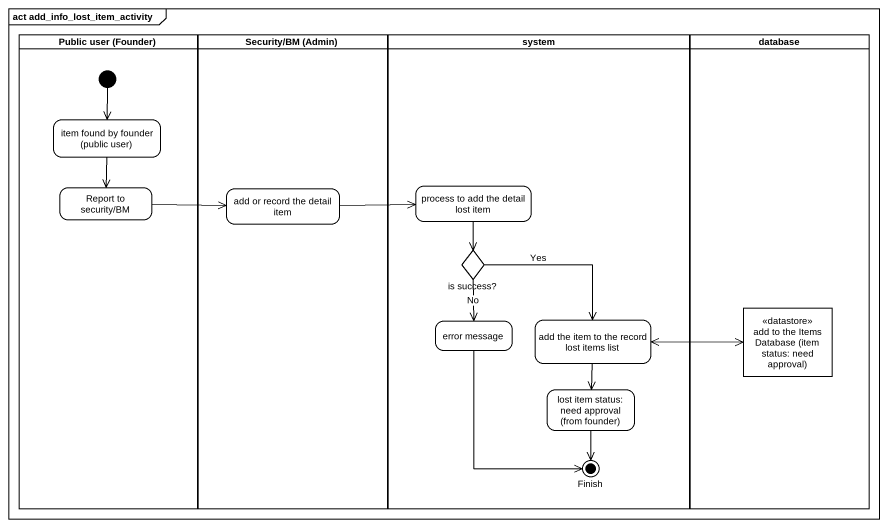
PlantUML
@startuml
mainframe act add_info_lost_item_activity
hide empty description
state "Public user (Founder)" as Public_user_Founder <<partition>> {
  state "item found by founder (public user)" as item_found_by_founder
  state "Report to security/BM" as Report_to_security_BM
  [*] --> item_found_by_founder
}
state "Security/BM (Admin)" as Security_BM_Admin <<partition>> {
  state "add or record the detail item" as add_or_record_the_detail
}
state system <<partition>> {
  state "process to add the detail lost item" as process_to_add_the_detail
  state "is success?" as is_success <<choice>>
  state "error message" as error_message
  state "add the item to the record lost items list" as add_the_item_to_the_record
  state "lost item status: need approval (from founder)" as lost_item_status_need
  state Finish <<end>>
}
state "database" as database_ <<partition>> {
  state "add to the Items Database (item status: need approval)" as add_to_the_Items_Database <<datastore>>
}
item_found_by_founder --> Report_to_security_BM
Report_to_security_BM -right-> add_or_record_the_detail
add_or_record_the_detail -right-> process_to_add_the_detail
process_to_add_the_detail --> is_success
is_success --> error_message : No
is_success --> add_the_item_to_the_record : Yes
add_to_the_Items_Database -left-> add_the_item_to_the_record
error_message --> Finish
add_the_item_to_the_record -right-> add_to_the_Items_Database
add_the_item_to_the_record --> lost_item_status_need
lost_item_status_need --> Finish
@enduml
